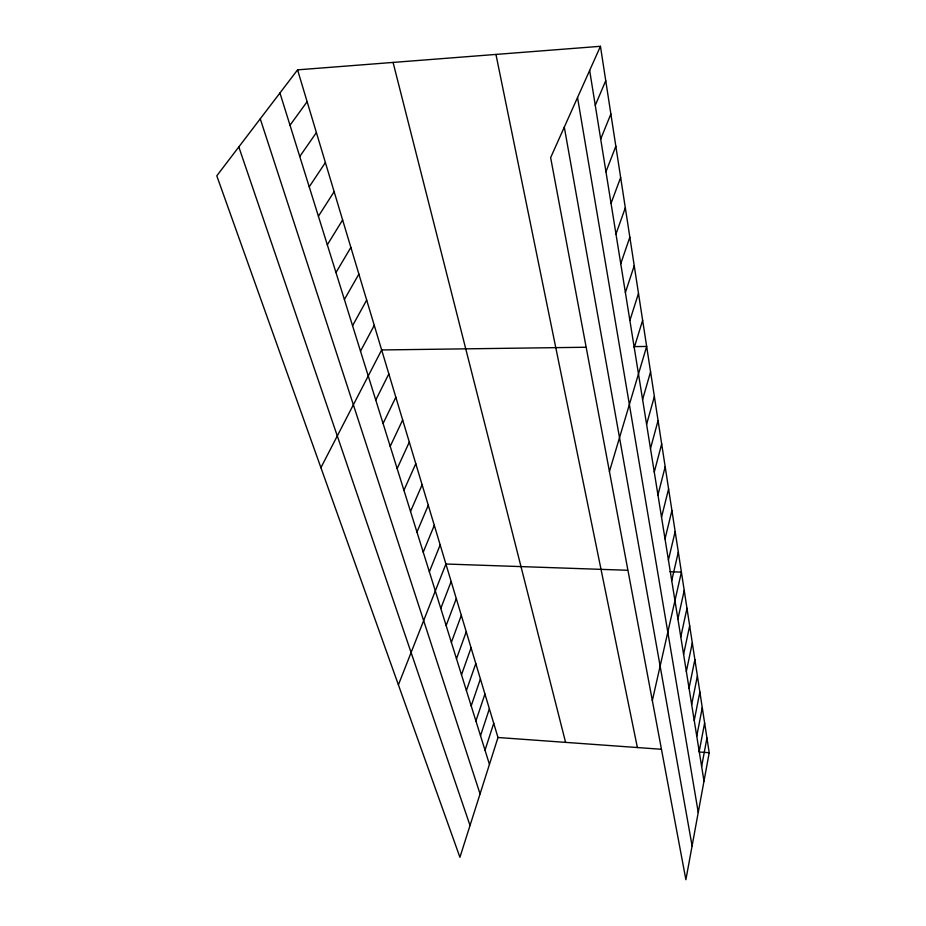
<?xml version="1.0" encoding="UTF-8"?>
<svg xmlns="http://www.w3.org/2000/svg" width="926" height="926" viewBox="0 0 926 926"><rect width="100%" height="100%" fill="white"/><g stroke="black" fill="none" stroke-linecap="round" stroke-linejoin="round"><path stroke-width="1.39" d="M600.453 46.3L709.212 752.722L685.888 879.7L550.646 157.64L600.453 46.3L297.57 69.855L216.788 175.824L459.921 857.291L497.991 737.501L297.57 69.855M701.63 766.462L706.943 738.01M699.211 751.484L704.628 722.986M696.757 736.17L702.267 707.649M694.234 720.532L699.859 691.988M691.664 704.536L697.394 675.98M689.037 688.192L694.87 659.613M686.34 671.477L692.301 642.899M683.596 654.369L689.662 625.802M680.784 636.88L686.976 608.313M677.901 618.973L684.221 590.429M652.332 700.565L681.397 572.118L669.996 571.724M671.72 580.579L678.318 552.104M668.41 560.01L675.158 531.582M665.018 538.886L671.917 510.515M661.523 517.206L668.595 488.916M657.946 494.947L665.181 466.739M654.265 472.063L661.673 443.971M650.48 448.554L658.073 420.578M646.591 424.386L654.369 396.548M642.586 399.523L650.573 371.847M609.435 471.531L646.661 346.44L634.102 346.602M634.241 347.597L642.632 320.303M629.877 320.477L638.489 293.403M485.016 750.21L493.72 723.299M480.513 735.742L489.368 708.807M625.374 292.535L634.229 265.716M475.906 720.984L484.935 694.025M471.195 705.913L480.409 678.943M620.744 263.736L629.842 237.195M466.403 690.53L475.79 663.548M461.495 674.811L471.068 647.83M615.964 234.035L625.316 207.806M456.483 658.768L466.253 631.775M451.367 642.366L461.322 615.373M611.033 203.396L620.652 177.503M446.135 625.594L456.298 598.624M440.788 608.463L451.159 581.516M605.951 171.761L615.836 146.25M398.4 684.858L445.904 564.015L627.504 570.266M429.351 571.793L440.174 544.905M600.696 139.097L610.871 114.002M423.228 552.174L434.294 525.343M416.955 532.068L428.275 505.295M595.268 105.344L605.743 80.701M410.519 511.453L422.117 484.749M403.921 490.317L415.786 463.695M397.15 468.625L409.304 442.096M390.205 446.367L402.66 419.953M383.075 423.518L395.842 397.219M375.759 400.055L388.839 373.896M320.917 467.665L381.651 349.959L585.683 347.25M360.503 351.174L374.266 325.362M352.563 325.709L366.684 300.082M344.391 299.515L358.883 274.108M335.976 272.568L350.861 247.404M327.318 244.823L342.62 219.937M318.405 216.267L334.136 191.659M309.226 186.844L325.396 162.559M299.758 156.517L316.391 132.58M290 125.242L307.119 101.698M497.991 737.501L661.071 749.25M699.246 752.005L709.212 752.722M238.815 146.933L470.026 825.483M260.252 118.806L480.062 793.906M279.941 92.982L489.449 764.378M393.075 62.424L565.589 742.374M495.954 54.426L637.377 747.548M564.304 127.105L692.092 845.889M577.535 97.519L698.239 812.403M589.654 70.445L703.992 781.139"/></g></svg>
